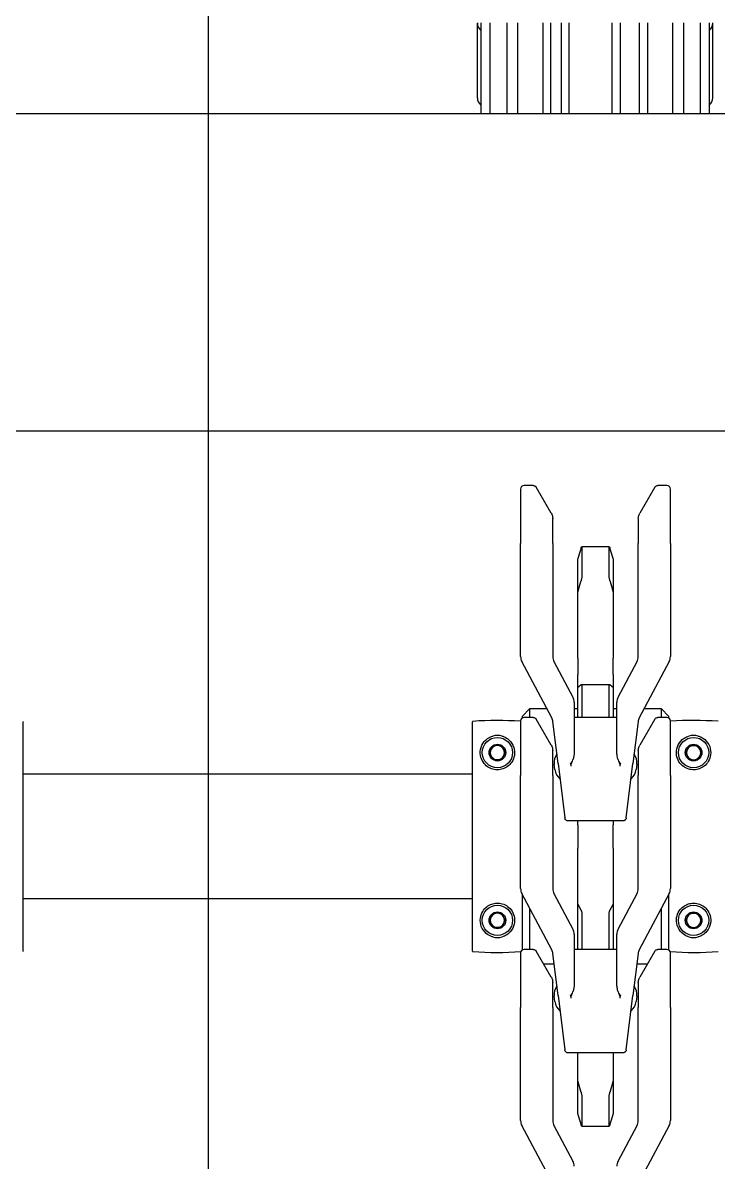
# Model space of a CAD drawing. Extents: x -3873 to 164127, y 7129 to 96529.
# Drawn here: x 42988.9 to 43183.9, y 40136.7 to 40456 of the extents above; entities that cross this region are included whole.
import ezdxf

# ---------------------------------------------------------------- set-up
doc = ezdxf.new("R2010")
doc.units = 0
for name, color, linetype in [('LAYOUT', 90, 'CONTINUOUS'), ('LAYOUT existing', 8, 'CONTINUOUS'), ('LAYOUT-KROMEKA', 1, 'CONTINUOUS')]:
    doc.layers.add(name, color=color, linetype=linetype)

# ---------------------------------------------------------------- blocks, each defined once
blk = doc.blocks.new('A$Ccf7c2aec')
at = {"layer": 'LAYOUT-KROMEKA'}
for p, q in [((2064.18, 331.1), (2064.18, 861.1)), ((2153.08, 331.1), (2153.08, 861.1)), ((1918.48, 756.6), (1982.79, 756.6)), ((1933.13, 630.6), (1933.13, 756.6)), ((1968.13, 630.6), (1968.13, 756.6)), ((1918.48, 630.6), (1982.79, 630.6)), ((2157.55, 629.22), (2178.5, 629.22)), ((2178.63, 629.22), (2178.5, 629.22)), ((2178.63, 628.22), (2153.08, 628.22)), ((2178.63, 625.72), (2153.08, 625.72)), ((2178.63, 620.97), (2153.08, 620.97)), ((1853.85, 608.36), (1869.62, 616.75)), ((1871.03, 617.1), (1902.73, 617.1)), ((1917.98, 617.1), (1902.73, 617.1)), ((1918.85, 608.36), (1934.62, 616.75)), ((1918.85, 616.6), (1934.34, 616.6)), ((1936.03, 617.1), (1967.73, 617.1)), ((1982.98, 617.1), (1967.73, 617.1)), ((1983.85, 608.36), (1999.62, 616.75)), ((1983.85, 616.6), (1984.38, 616.6)), ((1984.38, 616.6), (1986.38, 614.6)), ((2001.03, 617.1), (2032.73, 617.1)), ((2047.98, 617.1), (2032.73, 617.1)), ((2178.63, 617.97), (2153.08, 617.97)), ((1918.98, 613.59), (1918.98, 616.1)), ((1930.58, 614.6), (1918.98, 614.6)), ((1983.98, 613.59), (1983.98, 616.1)), ((1986.38, 614.6), (1983.98, 614.6)), ((1986.38, 609.71), (1986.38, 614.6)), ((2048.98, 613.59), (2048.98, 616.1)), ((1911.18, 608.5), (1918.48, 612.72)), ((1914.88, 607.67), (1914.88, 610.64)), ((1976.18, 608.5), (1983.48, 612.72)), ((2041.18, 608.5), (2048.48, 612.72)), ((2178.63, 610.84), (2153.08, 610.84)), ((1869.62, 607.75), (1859.66, 602.45)), ((1902.73, 608.1), (1871.03, 608.1)), ((1902.73, 608.1), (1909.68, 608.1)), ((1904.36, 607.49), (1905.84, 607.67)), ((1906.11, 606.6), (1917.81, 608.03)), ((1934.62, 607.75), (1924.66, 602.45)), ((1967.73, 608.1), (1936.03, 608.1)), ((1967.73, 608.1), (1974.68, 608.1)), ((1969.36, 607.49), (1970.84, 607.67)), ((1971.11, 606.6), (1982.81, 608.03)), ((1999.62, 607.75), (1989.66, 602.45)), ((2032.73, 608.1), (2001.03, 608.1)), ((2032.73, 608.1), (2039.68, 608.1)), ((2178.63, 608.72), (2153.08, 608.72)), ((1889.98, 588.47), (1889.98, 603.73)), ((1906.11, 606.6), (1890.86, 604.73)), ((1954.98, 588.47), (1954.98, 603.73)), ((1971.11, 606.6), (1955.86, 604.73)), ((2178.63, 605.72), (2153.08, 605.72)), ((2178.63, 603.59), (2153.08, 603.59)), ((1872.87, 601.1), (1882.36, 601.1)), ((1882.36, 601.1), (1886.1, 601.1)), ((1886.1, 601.1), (1889.98, 601.1)), ((1923.25, 602.1), (1909.13, 602.1)), ((1918.98, 590.1), (1918.98, 602.1)), ((1918.98, 601.1), (1931.85, 601.1)), ((1931.85, 601.1), (1933.87, 601.1)), ((1933.87, 601.1), (1947.35, 601.1)), ((1953.92, 601.1), (1947.35, 601.1)), ((1953.92, 601.1), (1954.98, 601.1)), ((1988.25, 602.1), (1974.13, 602.1)), ((1983.98, 590.1), (1983.98, 602.1)), ((1983.98, 601.1), (1992.33, 601.1)), ((1986.38, 601.1), (1986.38, 602.1)), ((1992.33, 601.1), (1995.98, 601.1)), ((2000.63, 601.1), (1995.98, 601.1)), ((2000.63, 601.1), (2015.17, 601.1)), ((2015.17, 601.1), (2018.9, 601.1)), ((2018.9, 601.1), (2028.4, 601.1)), ((1869.46, 599.96), (1869.46, 592.24)), ((1877.9, 599.95), (1869.49, 599.95)), ((1928.91, 599.95), (1918.98, 599.95)), ((1992.65, 599.95), (1983.98, 599.95)), ((1993.15, 592.1), (1993.15, 600.1)), ((2031.78, 599.95), (2023.37, 599.95)), ((2031.81, 592.24), (2031.81, 599.96)), ((1869.49, 592.25), (1877.9, 592.25)), ((1882.36, 591.1), (1872.87, 591.1)), ((1886.1, 591.1), (1882.36, 591.1)), ((1889.98, 591.1), (1886.1, 591.1)), ((1918.98, 592.25), (1928.91, 592.25)), ((1931.85, 591.1), (1918.98, 591.1)), ((1933.87, 591.1), (1931.85, 591.1)), ((1947.35, 591.1), (1933.87, 591.1)), ((1947.35, 591.1), (1953.92, 591.1)), ((1954.98, 591.1), (1953.92, 591.1)), ((1983.98, 592.25), (1992.65, 592.25)), ((1992.33, 591.1), (1983.98, 591.1)), ((1986.38, 590.1), (1986.38, 591.1)), ((1995.98, 591.1), (1992.33, 591.1)), ((1995.98, 591.1), (2000.63, 591.1)), ((2015.17, 591.1), (2000.63, 591.1)), ((2018.9, 591.1), (2015.17, 591.1)), ((2028.4, 591.1), (2018.9, 591.1)), ((2023.37, 592.25), (2031.78, 592.25)), ((2178.63, 591.52), (2153.08, 591.52)), ((1859.66, 589.75), (1869.62, 584.45)), ((1909.13, 590.1), (1923.25, 590.1)), ((1924.66, 589.75), (1934.62, 584.45)), ((1974.13, 590.1), (1988.25, 590.1)), ((1989.66, 589.75), (1999.62, 584.45)), ((2178.63, 589.17), (2153.08, 589.17)), ((1890.86, 587.47), (1906.11, 585.6)), ((1905.84, 584.53), (1904.36, 584.71)), ((1917.81, 584.17), (1906.11, 585.6)), ((1914.88, 581.56), (1914.88, 584.53)), ((1955.86, 587.47), (1971.11, 585.6)), ((1970.84, 584.53), (1969.36, 584.71)), ((1982.81, 584.17), (1971.11, 585.6)), ((1869.62, 575.45), (1853.85, 583.84)), ((1871.03, 584.1), (1902.73, 584.1)), ((1909.68, 584.1), (1902.73, 584.1)), ((1918.48, 579.48), (1911.18, 583.7)), ((1934.62, 575.45), (1918.85, 583.84)), ((1936.03, 584.1), (1967.73, 584.1)), ((1974.68, 584.1), (1967.73, 584.1)), ((1983.48, 579.48), (1976.18, 583.7)), ((1999.62, 575.45), (1983.85, 583.84)), ((1986.38, 577.6), (1986.38, 582.49)), ((2001.03, 584.1), (2032.73, 584.1)), ((2039.68, 584.1), (2032.73, 584.1)), ((2048.48, 579.48), (2041.18, 583.7)), ((2178.63, 583.87), (2153.08, 583.87)), ((2178.63, 581.52), (2153.08, 581.52)), ((1918.98, 576.1), (1918.98, 578.61)), ((1983.98, 576.1), (1983.98, 578.61)), ((2048.98, 576.1), (2048.98, 578.61)), ((1902.73, 575.1), (1871.03, 575.1)), ((1902.73, 575.1), (1917.98, 575.1)), ((1934.34, 575.6), (1918.85, 575.6)), ((1918.98, 577.6), (1930.58, 577.6)), ((1967.73, 575.1), (1936.03, 575.1)), ((1967.73, 575.1), (1982.98, 575.1)), ((1984.38, 575.6), (1983.85, 575.6)), ((1983.98, 577.6), (1986.38, 577.6)), ((1984.38, 575.6), (1986.38, 577.6)), ((2032.73, 575.1), (2001.03, 575.1)), ((2032.73, 575.1), (2047.98, 575.1)), ((2178.63, 574.47), (2153.08, 574.47)), ((2178.63, 571.47), (2153.08, 571.47)), ((2178.63, 566.72), (2153.08, 566.72)), ((2178.63, 564.22), (2153.08, 564.22)), ((2157.55, 563.22), (2178.5, 563.22)), ((2178.5, 563.22), (2178.63, 563.22))]:
    blk.add_line(p, q, dxfattribs=at)
for centre, radius in [((1927.13, 623.6), 4.25), ((1927.13, 623.6), 2.34), ((1974.13, 623.6), 4.25), ((1974.13, 623.6), 2.34), ((1927.13, 568.6), 4.25), ((1974.13, 568.6), 4.25), ((1927.13, 568.6), 2.34), ((1974.13, 568.6), 2.34)]:
    blk.add_circle(centre, radius, dxfattribs=at)
for centre, radius, start, end in [((1918.48, 756.7), 0.1, 184.0364, 270), ((1918.48, 756.7), 0.1, 184.0364, 270), ((1982.79, 756.7), 0.1, 270, 355.9636), ((1982.79, 756.7), 0.1, 270, 355.9636), ((2016.26, 623.6), 98.12, 175.9636, 183.8398), ((2016.26, 623.6), 98.12, 175.9636, 183.8398), ((1918.48, 630.5), 0.1, 90, 175.9636), ((1918.48, 630.5), 0.1, 90, 175.9636), ((1982.79, 630.5), 0.1, 4.0364, 90), ((1982.79, 630.5), 0.1, 4.0364, 90), ((1885.01, 623.6), 98.12, 356.2018, 4.0364), ((1885.01, 623.6), 98.12, 356.2018, 4.0364), ((1927.13, 623.6), 4.82, 164.1476, 195.8524), ((1927.13, 623.6), 2, 120, 180), ((1927.13, 623.6), 2, 180, 240), ((1927.13, 623.6), 2, 60, 120), ((1927.13, 623.6), 2, 0, 60), ((1927.13, 623.6), 2, 300, 0), ((1974.13, 623.6), 2, 120, 180), ((1974.13, 623.6), 2, 180, 240), ((1974.13, 623.6), 2, 60, 120), ((1974.13, 623.6), 2, 0, 60), ((1974.13, 623.6), 2, 300, 0), ((1974.13, 623.6), 4.82, 344.1476, 15.8524), ((1927.13, 623.6), 2, 240, 300), ((1974.13, 623.6), 2, 240, 300), ((1871.03, 614.1), 3, 90, 118), ((1917.98, 616.1), 1, 0, 90), ((1936.03, 614.1), 3, 90, 118), ((1982.98, 616.1), 1, 0, 90), ((2001.03, 614.1), 3, 90, 118), ((2047.98, 616.1), 1, 0, 90), ((1871.03, 605.1), 3, 90, 118), ((1904.85, 603.52), 4, 96.9958, 140.527), ((1906.33, 603.7), 4, 53.4646, 96.9958), ((1917.44, 611.01), 3, 276.9958, 298), ((1936.03, 605.1), 3, 90, 118), ((1969.85, 603.52), 4, 96.9958, 140.527), ((1971.33, 603.7), 4, 53.4646, 96.9958), ((1982.44, 611.01), 3, 276.9958, 298), ((2001.03, 605.1), 3, 90, 118), ((1858.25, 605.1), 3, 270, 298), ((1923.25, 605.1), 3, 270, 298), ((1988.25, 605.1), 3, 270, 298), ((1858.25, 587.1), 3, 62, 90), ((1923.25, 587.1), 3, 62, 90), ((1988.25, 587.1), 3, 62, 90), ((1871.03, 587.1), 3, 242, 270), ((1904.85, 588.68), 4, 219.473, 263.0042), ((1906.33, 588.5), 4, 263.0042, 306.5354), ((1936.03, 587.1), 3, 242, 270), ((1969.85, 588.68), 4, 219.473, 263.0042), ((1971.33, 588.5), 4, 263.0042, 306.5354), ((2001.03, 587.1), 3, 242, 270), ((1917.44, 581.19), 3, 62, 83.0042), ((1982.44, 581.19), 3, 62, 83.0042), ((1871.03, 578.1), 3, 242, 270), ((1917.98, 576.1), 1, 270, 0), ((2016.26, 568.6), 98.12, 176.1602, 184.0364), ((2016.26, 568.6), 98.12, 176.1602, 184.0364), ((1936.03, 578.1), 3, 242, 270), ((1885.01, 568.6), 98.13, 355.9636, 3.7982), ((1885.01, 568.6), 98.13, 355.9636, 3.7982), ((1982.98, 576.1), 1, 270, 0), ((2001.03, 578.1), 3, 242, 270), ((2047.98, 576.1), 1, 270, 0), ((1927.13, 568.6), 4.82, 164.1476, 195.8524), ((1927.13, 568.6), 2, 120, 180), ((1927.13, 568.6), 2, 180, 240), ((1927.13, 568.6), 2, 60, 120), ((1927.13, 568.6), 2, 0, 60), ((1927.13, 568.6), 2, 300, 0), ((1974.13, 568.6), 2, 120, 180), ((1974.13, 568.6), 2, 180, 240), ((1974.13, 568.6), 2, 60, 120), ((1974.13, 568.6), 2, 0, 60), ((1974.13, 568.6), 2, 300, 0), ((1974.13, 568.6), 4.82, 344.1476, 15.8524), ((1927.13, 568.6), 2, 240, 300), ((1974.13, 568.6), 2, 240, 300)]:
    blk.add_arc(centre, radius, start, end, dxfattribs=at)
for centre, major_axis, start_param, end_param in [((2157.55, 625.22), (0, 4), 0, 0.722734), ((2178.5, 625.22), (0, 4), 0, 0.722734), ((2157.55, 567.22), (0, -4), 5.560451, 6.283185), ((2178.5, 567.22), (0, -4), 5.560451, 6.283185)]:
    blk.add_ellipse(centre, major_axis=major_axis, ratio=0.755806, start_param=start_param, end_param=end_param, dxfattribs=at)
for points, knots in [([(1922.5, 624.92), (1922.53, 625.02), (1922.56, 625.12), (1922.8, 625.78), (1923.1, 626.29), (1923.98, 627.33), (1924.66, 627.82), (1926.16, 628.38), (1926.96, 628.48), (1928.39, 628.3), (1929.03, 628.08), (1930.11, 627.43), (1930.55, 627.05), (1931.24, 626.18), (1931.49, 625.72), (1931.84, 624.74), (1931.93, 624.25), (1931.97, 623.23), (1931.9, 622.71), (1931.59, 621.68), (1931.34, 621.19), (1930.66, 620.26), (1930.2, 619.83), (1929.07, 619.13), (1928.43, 618.92), (1927.01, 618.71), (1926.22, 618.81), (1924.7, 619.35), (1924.02, 619.84), (1923.21, 620.76), (1922.94, 621.17), (1922.64, 621.84), (1922.56, 622.06), (1922.5, 622.28)], [-3.051014, -3.051014, -3.051014, -3.051014, -3.014723, -3.014723, -2.80739, -2.80739, -2.52083, -2.52083, -2.259007, -2.259007, -2.051649, -2.051649, -1.888736, -1.888736, -1.752775, -1.752775, -1.627213, -1.627213, -1.49698, -1.49698, -1.347366, -1.347366, -1.169927, -1.169927, -0.964952, -0.964952, -0.696837, -0.696837, -0.389905, -0.389905, -0.212859, -0.212859, -0.13699, -0.13699, -0.13699, -0.13699]), ([(1978.77, 622.28), (1978.73, 622.14), (1978.68, 622), (1978.41, 621.29), (1978.07, 620.76), (1977.11, 619.73), (1976.41, 619.27), (1974.88, 618.78), (1974.1, 618.72), (1972.69, 618.96), (1972.06, 619.19), (1971.03, 619.88), (1970.6, 620.27), (1969.95, 621.16), (1969.71, 621.62), (1969.39, 622.6), (1969.31, 623.1), (1969.31, 623.6), (1969.31, 623.89), (1969.34, 624.19), (1969.49, 625.02), (1969.68, 625.52), (1970.23, 626.5), (1970.63, 626.96), (1971.63, 627.78), (1972.22, 628.06), (1973.54, 628.44), (1974.28, 628.47), (1975.83, 628.2), (1976.59, 627.82), (1977.65, 626.94), (1978.02, 626.5), (1978.49, 625.7), (1978.65, 625.33), (1978.77, 624.93), (1978.77, 624.92), (1978.77, 624.92)], [-1.779668, -1.779668, -1.779668, -1.779668, -1.716714, -1.716714, -1.440372, -1.440372, -1.077599, -1.077599, -0.759161, -0.759161, -0.509116, -0.509116, -0.31411, -0.31411, -0.151149, -0.151149, 0, 0, 0, 0.088386, 0.088386, 0.25546, 0.25546, 0.452402, 0.452402, 0.675893, 0.675893, 0.961048, 0.961048, 1.319612, 1.319612, 1.580903, 1.580903, 1.751112, 1.751112, 1.753601, 1.753601, 1.753601, 1.753601]), ([(1918.98, 613.59), (1918.98, 613.48), (1918.96, 613.36), (1918.89, 613.16), (1918.84, 613.06), (1918.71, 612.89), (1918.63, 612.81), (1918.52, 612.74), (1918.5, 612.73), (1918.48, 612.72)], [0.0000243, 0.0000243, 0.0000243, 0.0000243, 0.0328926, 0.0328926, 0.0653838, 0.0653838, 0.0978897, 0.0978897, 0.1042618, 0.1042618, 0.1042618, 0.1042618]), ([(1983.98, 613.59), (1983.98, 613.48), (1983.96, 613.36), (1983.89, 613.16), (1983.84, 613.06), (1983.71, 612.89), (1983.63, 612.81), (1983.52, 612.74), (1983.5, 612.73), (1983.48, 612.72)], [0.0000243, 0.0000243, 0.0000243, 0.0000243, 0.0328926, 0.0328926, 0.0653838, 0.0653838, 0.0978897, 0.0978897, 0.1042618, 0.1042618, 0.1042618, 0.1042618]), ([(2048.98, 613.59), (2048.98, 613.48), (2048.96, 613.36), (2048.89, 613.16), (2048.84, 613.06), (2048.71, 612.89), (2048.63, 612.81), (2048.52, 612.74), (2048.5, 612.73), (2048.48, 612.72)], [0.0000243, 0.0000243, 0.0000243, 0.0000243, 0.0328926, 0.0328926, 0.0653838, 0.0653838, 0.0978897, 0.0978897, 0.1042618, 0.1042618, 0.1042618, 0.1042618]), ([(1911.18, 608.5), (1910.87, 608.32), (1910.53, 608.2), (1910.17, 608.14), (1910.08, 608.13), (1909.99, 608.11), (1909.89, 608.11), (1909.82, 608.1), (1909.75, 608.1), (1909.68, 608.1)], [0, 0, 0, 0, 0.684637, 0.684637, 0.684637, 0.86523, 0.86523, 0.86523, 1, 1, 1, 1]), ([(1976.18, 608.5), (1975.87, 608.32), (1975.53, 608.2), (1975.17, 608.14), (1975.08, 608.13), (1974.99, 608.11), (1974.89, 608.11), (1974.82, 608.1), (1974.75, 608.1), (1974.68, 608.1)], [0, 0, 0, 0, 0.684637, 0.684637, 0.684637, 0.86523, 0.86523, 0.86523, 1, 1, 1, 1]), ([(2041.18, 608.5), (2040.87, 608.32), (2040.53, 608.2), (2040.17, 608.14), (2040.08, 608.13), (2039.99, 608.11), (2039.89, 608.11), (2039.82, 608.1), (2039.75, 608.1), (2039.68, 608.1)], [0, 0, 0, 0, 0.684637, 0.684637, 0.684637, 0.86523, 0.86523, 0.86523, 1, 1, 1, 1]), ([(1889.98, 603.73), (1889.98, 603.84), (1890, 603.95), (1890.07, 604.16), (1890.12, 604.25), (1890.25, 604.43), (1890.34, 604.5), (1890.52, 604.62), (1890.62, 604.67), (1890.74, 604.7), (1890.77, 604.71), (1890.8, 604.72), (1890.81, 604.72), (1890.83, 604.72), (1890.84, 604.72), (1890.85, 604.72), (1890.85, 604.72), (1890.85, 604.73), (1890.86, 604.73), (1890.86, 604.73), (1890.86, 604.73), (1890.86, 604.73), (1890.86, 604.73), (1890.86, 604.73), (1890.86, 604.73), (1890.86, 604.73), (1890.86, 604.73), (1890.86, 604.73), (1890.86, 604.73), (1890.86, 604.73), (1890.86, 604.73), (1890.86, 604.73)], [0.0000031, 0.0000031, 0.0000031, 0.0000031, 0.0324341, 0.0324341, 0.064942, 0.064942, 0.0974473, 0.0974473, 0.1299526, 0.1299526, 0.137103, 0.137103, 0.1406951, 0.1406951, 0.1424933, 0.1424933, 0.1433926, 0.1433926, 0.1438423, 0.1438423, 0.1440672, 0.1440672, 0.1441796, 0.1441796, 0.1442358, 0.1442358, 0.1442639, 0.1442639, 0.144278, 0.144278, 0.1443182, 0.1443182, 0.1443182, 0.1443182]), ([(1954.98, 603.73), (1954.98, 603.84), (1955, 603.95), (1955.07, 604.16), (1955.12, 604.25), (1955.25, 604.43), (1955.34, 604.5), (1955.52, 604.62), (1955.62, 604.67), (1955.74, 604.7), (1955.77, 604.71), (1955.8, 604.72), (1955.81, 604.72), (1955.83, 604.72), (1955.84, 604.72), (1955.85, 604.72), (1955.85, 604.72), (1955.85, 604.73), (1955.86, 604.73), (1955.86, 604.73), (1955.86, 604.73), (1955.86, 604.73), (1955.86, 604.73), (1955.86, 604.73), (1955.86, 604.73), (1955.86, 604.73), (1955.86, 604.73), (1955.86, 604.73), (1955.86, 604.73), (1955.86, 604.73), (1955.86, 604.73), (1955.86, 604.73)], [0.0000031, 0.0000031, 0.0000031, 0.0000031, 0.0324341, 0.0324341, 0.064942, 0.064942, 0.0974473, 0.0974473, 0.1299526, 0.1299526, 0.137103, 0.137103, 0.1406951, 0.1406951, 0.1424933, 0.1424933, 0.1433926, 0.1433926, 0.1438423, 0.1438423, 0.1440672, 0.1440672, 0.1441796, 0.1441796, 0.1442358, 0.1442358, 0.1442639, 0.1442639, 0.144278, 0.144278, 0.1443197, 0.1443197, 0.1443197, 0.1443197]), ([(1905.36, 602.88), (1905.64, 602.95), (1905.93, 603.02), (1906.21, 603.09), (1906.22, 603.1), (1906.22, 603.1), (1906.23, 603.1)], [0, 0, 0, 0, 0.971612, 0.971612, 0.971612, 1, 1, 1, 1]), ([(1905.36, 602.88), (1905.45, 602.91), (1905.54, 602.92), (1905.78, 602.92), (1905.91, 602.89), (1906.18, 602.8), (1906.31, 602.75), (1906.65, 602.62), (1906.86, 602.54), (1907.07, 602.46)], [-1.068908, -1.068908, -1.068908, -1.068908, -1.0410443, -1.0410443, -0.9974409, -0.9974409, -0.9538374, -0.9538374, -0.8852676, -0.8852676, -0.8852676, -0.8852676]), ([(1909.13, 602.1), (1908.56, 602.1), (1907.86, 602.21), (1907.21, 602.41), (1907.14, 602.44), (1907.07, 602.46)], [-0.3189368, -0.3189368, -0.3189368, -0.3189368, -0.1295167, -0.1295167, -0.1071311, -0.1071311, -0.1071311, -0.1071311]), ([(1970.36, 602.88), (1970.64, 602.95), (1970.93, 603.02), (1971.21, 603.09), (1971.22, 603.1), (1971.22, 603.1), (1971.23, 603.1)], [0, 0, 0, 0, 0.971612, 0.971612, 0.971612, 1, 1, 1, 1]), ([(1970.36, 602.88), (1970.45, 602.91), (1970.54, 602.92), (1970.78, 602.92), (1970.91, 602.89), (1971.18, 602.8), (1971.31, 602.75), (1971.65, 602.62), (1971.86, 602.54), (1972.07, 602.46)], [-1.068908, -1.068908, -1.068908, -1.068908, -1.0410443, -1.0410443, -0.9974409, -0.9974409, -0.9538374, -0.9538374, -0.8852676, -0.8852676, -0.8852676, -0.8852676]), ([(1974.13, 602.1), (1973.56, 602.1), (1972.86, 602.21), (1972.21, 602.41), (1972.14, 602.44), (1972.07, 602.46)], [-0.3189368, -0.3189368, -0.3189368, -0.3189368, -0.1295167, -0.1295167, -0.1071311, -0.1071311, -0.1071311, -0.1071311]), ([(1869.49, 599.95), (1869.46, 599.95), (1869.45, 599.96), (1869.48, 599.99), (1869.53, 600.01), (1869.66, 600.06), (1869.75, 600.1), (1869.88, 600.14), (1869.9, 600.15), (1869.93, 600.16)], [0.1549528, 0.1549528, 0.1549528, 0.1549528, 0.1932464, 0.1932464, 0.23154, 0.23154, 0.2707227, 0.2707227, 0.2793508, 0.2793508, 0.2793508, 0.2793508]), ([(1878.99, 600.16), (1878.96, 600.15), (1878.93, 600.14), (1878.77, 600.1), (1878.64, 600.06), (1878.39, 600.01), (1878.27, 599.99), (1878.05, 599.96), (1877.96, 599.95), (1877.9, 599.95)], [0.3355607, 0.3355607, 0.3355607, 0.3355607, 0.3441888, 0.3441888, 0.3833716, 0.3833716, 0.4216652, 0.4216652, 0.4599587, 0.4599587, 0.4599587, 0.4599587]), ([(1930.02, 600.16), (1930.01, 600.15), (1929.99, 600.14), (1929.89, 600.1), (1929.79, 600.06), (1929.57, 600.01), (1929.44, 599.99), (1929.17, 599.96), (1929.04, 599.95), (1928.91, 599.95)], [0.3355607, 0.3355607, 0.3355607, 0.3355607, 0.3441888, 0.3441888, 0.3833716, 0.3833716, 0.4216652, 0.4216652, 0.4599587, 0.4599587, 0.4599587, 0.4599587]), ([(1993.13, 600.16), (1993.13, 600.15), (1993.14, 600.14), (1993.16, 600.1), (1993.15, 600.06), (1993.09, 600.01), (1993.03, 599.99), (1992.87, 599.96), (1992.76, 599.95), (1992.65, 599.95)], [0.3355607, 0.3355607, 0.3355607, 0.3355607, 0.3441888, 0.3441888, 0.3833716, 0.3833716, 0.4216652, 0.4216652, 0.4599587, 0.4599587, 0.4599587, 0.4599587]), ([(2023.37, 599.95), (2023.3, 599.95), (2023.21, 599.96), (2023, 599.99), (2022.88, 600.01), (2022.63, 600.06), (2022.49, 600.1), (2022.33, 600.14), (2022.3, 600.15), (2022.27, 600.16)], [0.1549528, 0.1549528, 0.1549528, 0.1549528, 0.1932464, 0.1932464, 0.23154, 0.23154, 0.2707227, 0.2707227, 0.2793508, 0.2793508, 0.2793508, 0.2793508]), ([(2031.34, 600.16), (2031.36, 600.15), (2031.39, 600.14), (2031.52, 600.1), (2031.61, 600.06), (2031.74, 600.01), (2031.78, 599.99), (2031.82, 599.96), (2031.81, 599.95), (2031.78, 599.95)], [0.3355607, 0.3355607, 0.3355607, 0.3355607, 0.3441888, 0.3441888, 0.3833716, 0.3833716, 0.4216652, 0.4216652, 0.4599587, 0.4599587, 0.4599587, 0.4599587]), ([(1869.93, 592.04), (1869.9, 592.05), (1869.88, 592.06), (1869.75, 592.1), (1869.66, 592.14), (1869.53, 592.19), (1869.48, 592.21), (1869.45, 592.24), (1869.46, 592.25), (1869.49, 592.25)], [0.3355607, 0.3355607, 0.3355607, 0.3355607, 0.3441888, 0.3441888, 0.3833716, 0.3833716, 0.4216652, 0.4216652, 0.4599587, 0.4599587, 0.4599587, 0.4599587]), ([(1877.9, 592.25), (1877.96, 592.25), (1878.05, 592.24), (1878.27, 592.21), (1878.39, 592.19), (1878.64, 592.14), (1878.77, 592.1), (1878.93, 592.06), (1878.96, 592.05), (1878.99, 592.04)], [0.1549528, 0.1549528, 0.1549528, 0.1549528, 0.1932464, 0.1932464, 0.23154, 0.23154, 0.2707227, 0.2707227, 0.2793508, 0.2793508, 0.2793508, 0.2793508]), ([(1928.91, 592.25), (1929.04, 592.25), (1929.17, 592.24), (1929.44, 592.21), (1929.57, 592.19), (1929.79, 592.14), (1929.89, 592.1), (1929.99, 592.06), (1930.01, 592.05), (1930.02, 592.04)], [0.1549528, 0.1549528, 0.1549528, 0.1549528, 0.1932464, 0.1932464, 0.23154, 0.23154, 0.2707227, 0.2707227, 0.2793508, 0.2793508, 0.2793508, 0.2793508]), ([(1992.65, 592.25), (1992.76, 592.25), (1992.87, 592.24), (1993.03, 592.21), (1993.09, 592.19), (1993.15, 592.14), (1993.16, 592.1), (1993.14, 592.06), (1993.13, 592.05), (1993.13, 592.04)], [0.1549528, 0.1549528, 0.1549528, 0.1549528, 0.1932464, 0.1932464, 0.23154, 0.23154, 0.2707227, 0.2707227, 0.2793508, 0.2793508, 0.2793508, 0.2793508]), ([(2022.27, 592.04), (2022.3, 592.05), (2022.33, 592.06), (2022.49, 592.1), (2022.63, 592.14), (2022.88, 592.19), (2023, 592.21), (2023.21, 592.24), (2023.3, 592.25), (2023.37, 592.25)], [0.3355607, 0.3355607, 0.3355607, 0.3355607, 0.3441888, 0.3441888, 0.3833716, 0.3833716, 0.4216652, 0.4216652, 0.4599587, 0.4599587, 0.4599587, 0.4599587]), ([(2031.78, 592.25), (2031.81, 592.25), (2031.82, 592.24), (2031.78, 592.21), (2031.74, 592.19), (2031.61, 592.14), (2031.52, 592.1), (2031.39, 592.06), (2031.36, 592.05), (2031.34, 592.04)], [0.1549528, 0.1549528, 0.1549528, 0.1549528, 0.1932464, 0.1932464, 0.23154, 0.23154, 0.2707227, 0.2707227, 0.2793508, 0.2793508, 0.2793508, 0.2793508]), ([(1890.86, 587.47), (1890.86, 587.47), (1890.86, 587.47), (1890.86, 587.47), (1890.86, 587.47), (1890.86, 587.47), (1890.86, 587.47), (1890.86, 587.47), (1890.86, 587.47), (1890.86, 587.47), (1890.86, 587.47), (1890.85, 587.47), (1890.85, 587.47), (1890.85, 587.48), (1890.84, 587.48), (1890.83, 587.48), (1890.82, 587.48), (1890.8, 587.48), (1890.78, 587.49), (1890.74, 587.5), (1890.71, 587.5), (1890.62, 587.53), (1890.56, 587.56), (1890.43, 587.63), (1890.36, 587.68), (1890.24, 587.79), (1890.19, 587.86), (1890.1, 588), (1890.06, 588.07), (1890, 588.25), (1889.98, 588.36), (1889.98, 588.47)], [0, 0, 0, 0, 0.0000293, 0.0000293, 0.0000666, 0.0000666, 0.0001413, 0.0001413, 0.0002906, 0.0002906, 0.0005892, 0.0005892, 0.0011863, 0.0011863, 0.0023805, 0.0023805, 0.0047676, 0.0047676, 0.0095318, 0.0095318, 0.018982, 0.018982, 0.0372887, 0.0372887, 0.0624815, 0.0624815, 0.0876743, 0.0876743, 0.1128671, 0.1128671, 0.1444966, 0.1444966, 0.1444966, 0.1444966]), ([(1907.07, 589.74), (1906.86, 589.66), (1906.65, 589.58), (1906.31, 589.45), (1906.18, 589.4), (1905.91, 589.31), (1905.78, 589.28), (1905.54, 589.28), (1905.45, 589.29), (1905.36, 589.32)], [0.8852676, 0.8852676, 0.8852676, 0.8852676, 0.9538374, 0.9538374, 0.9974409, 0.9974409, 1.0410443, 1.0410443, 1.068908, 1.068908, 1.068908, 1.068908]), ([(1906.23, 589.1), (1906.22, 589.1), (1906.22, 589.1), (1906.21, 589.11), (1905.93, 589.18), (1905.64, 589.25), (1905.36, 589.32)], [0, 0, 0, 0, 0.028388, 0.028388, 0.028388, 1, 1, 1, 1]), ([(1907.07, 589.74), (1907.11, 589.75), (1907.15, 589.76), (1907.43, 589.86), (1907.67, 589.92), (1908.28, 590.05), (1908.71, 590.1), (1909.13, 590.1)], [-0.4553156, -0.4553156, -0.4553156, -0.4553156, -0.4433521, -0.4433521, -0.371047, -0.371047, -0.2439974, -0.2439974, -0.2439974, -0.2439974]), ([(1955.86, 587.47), (1955.86, 587.47), (1955.86, 587.47), (1955.86, 587.47), (1955.86, 587.47), (1955.86, 587.47), (1955.86, 587.47), (1955.86, 587.47), (1955.86, 587.47), (1955.86, 587.47), (1955.86, 587.47), (1955.85, 587.47), (1955.85, 587.47), (1955.85, 587.48), (1955.84, 587.48), (1955.83, 587.48), (1955.82, 587.48), (1955.8, 587.48), (1955.78, 587.49), (1955.74, 587.5), (1955.71, 587.5), (1955.62, 587.53), (1955.56, 587.56), (1955.43, 587.63), (1955.36, 587.68), (1955.24, 587.79), (1955.19, 587.86), (1955.1, 588), (1955.06, 588.07), (1955, 588.25), (1954.98, 588.36), (1954.98, 588.47)], [0, 0, 0, 0, 0.0000293, 0.0000293, 0.0000666, 0.0000666, 0.0001413, 0.0001413, 0.0002906, 0.0002906, 0.0005892, 0.0005892, 0.0011863, 0.0011863, 0.0023805, 0.0023805, 0.0047676, 0.0047676, 0.0095318, 0.0095318, 0.018982, 0.018982, 0.0372887, 0.0372887, 0.0624815, 0.0624815, 0.0876743, 0.0876743, 0.1128671, 0.1128671, 0.1444966, 0.1444966, 0.1444966, 0.1444966]), ([(1972.07, 589.74), (1971.86, 589.66), (1971.65, 589.58), (1971.31, 589.45), (1971.18, 589.4), (1970.91, 589.31), (1970.78, 589.28), (1970.54, 589.28), (1970.45, 589.29), (1970.36, 589.32)], [0.8852676, 0.8852676, 0.8852676, 0.8852676, 0.9538374, 0.9538374, 0.9974409, 0.9974409, 1.0410443, 1.0410443, 1.068908, 1.068908, 1.068908, 1.068908]), ([(1971.23, 589.1), (1971.22, 589.1), (1971.22, 589.1), (1971.21, 589.11), (1970.93, 589.18), (1970.64, 589.25), (1970.36, 589.32)], [0, 0, 0, 0, 0.028388, 0.028388, 0.028388, 1, 1, 1, 1]), ([(1972.07, 589.74), (1972.11, 589.75), (1972.15, 589.76), (1972.43, 589.86), (1972.67, 589.92), (1973.28, 590.05), (1973.71, 590.1), (1974.13, 590.1)], [-0.4553156, -0.4553156, -0.4553156, -0.4553156, -0.4433521, -0.4433521, -0.371047, -0.371047, -0.2439974, -0.2439974, -0.2439974, -0.2439974]), ([(1909.68, 584.1), (1910.06, 584.1), (1910.44, 584.03), (1910.8, 583.88), (1910.93, 583.83), (1911.06, 583.77), (1911.18, 583.7)], [0, 0, 0, 0, 0.729999, 0.729999, 0.729999, 1, 1, 1, 1]), ([(1974.68, 584.1), (1975.06, 584.1), (1975.44, 584.03), (1975.8, 583.88), (1975.93, 583.83), (1976.06, 583.77), (1976.18, 583.7)], [0, 0, 0, 0, 0.729999, 0.729999, 0.729999, 1, 1, 1, 1]), ([(2039.68, 584.1), (2040.06, 584.1), (2040.44, 584.03), (2040.8, 583.88), (2040.93, 583.83), (2041.06, 583.77), (2041.18, 583.7)], [0, 0, 0, 0, 0.729999, 0.729999, 0.729999, 1, 1, 1, 1]), ([(1918.48, 579.48), (1918.58, 579.43), (1918.66, 579.36), (1918.81, 579.19), (1918.86, 579.1), (1918.95, 578.9), (1918.97, 578.79), (1918.98, 578.66), (1918.98, 578.64), (1918.98, 578.61)], [0, 0, 0, 0, 0.032368, 0.032368, 0.0648783, 0.0648783, 0.0973835, 0.0973835, 0.104244, 0.104244, 0.104244, 0.104244]), ([(1983.48, 579.48), (1983.58, 579.43), (1983.66, 579.36), (1983.81, 579.19), (1983.86, 579.1), (1983.95, 578.9), (1983.97, 578.79), (1983.98, 578.66), (1983.98, 578.64), (1983.98, 578.61)], [0, 0, 0, 0, 0.0323681, 0.0323681, 0.0648784, 0.0648784, 0.0973836, 0.0973836, 0.104244, 0.104244, 0.104244, 0.104244]), ([(2048.48, 579.48), (2048.58, 579.43), (2048.66, 579.36), (2048.81, 579.19), (2048.86, 579.1), (2048.95, 578.9), (2048.97, 578.79), (2048.98, 578.66), (2048.98, 578.64), (2048.98, 578.61)], [0, 0, 0, 0, 0.0323681, 0.0323681, 0.0648784, 0.0648784, 0.0973836, 0.0973836, 0.104244, 0.104244, 0.104244, 0.104244]), ([(1922.5, 569.92), (1922.54, 570.06), (1922.59, 570.2), (1922.86, 570.91), (1923.19, 571.44), (1924.15, 572.47), (1924.86, 572.93), (1926.39, 573.42), (1927.17, 573.48), (1928.57, 573.24), (1929.2, 573.01), (1930.24, 572.32), (1930.66, 571.93), (1931.32, 571.04), (1931.56, 570.58), (1931.87, 569.6), (1931.95, 569.1), (1931.95, 568.6), (1931.95, 568.31), (1931.92, 568.01), (1931.77, 567.18), (1931.58, 566.68), (1931.03, 565.7), (1930.64, 565.24), (1929.63, 564.42), (1929.05, 564.14), (1927.73, 563.76), (1926.99, 563.73), (1925.44, 564), (1924.67, 564.38), (1923.61, 565.26), (1923.24, 565.7), (1922.78, 566.5), (1922.62, 566.87), (1922.5, 567.27), (1922.5, 567.28), (1922.5, 567.28)], [-1.779668, -1.779668, -1.779668, -1.779668, -1.716714, -1.716714, -1.440372, -1.440372, -1.077599, -1.077599, -0.759161, -0.759161, -0.509116, -0.509116, -0.31411, -0.31411, -0.151149, -0.151149, 0, 0, 0, 0.088386, 0.088386, 0.25546, 0.25546, 0.452402, 0.452402, 0.675893, 0.675893, 0.961048, 0.961048, 1.319612, 1.319612, 1.580903, 1.580903, 1.751112, 1.751112, 1.753601, 1.753601, 1.753601, 1.753601]), ([(1978.77, 567.28), (1978.74, 567.18), (1978.71, 567.08), (1978.47, 566.42), (1978.17, 565.91), (1977.28, 564.87), (1976.61, 564.38), (1975.1, 563.82), (1974.31, 563.72), (1972.88, 563.9), (1972.24, 564.12), (1971.16, 564.77), (1970.72, 565.15), (1970.03, 566.02), (1969.77, 566.48), (1969.43, 567.46), (1969.33, 567.95), (1969.3, 568.97), (1969.37, 569.49), (1969.68, 570.52), (1969.93, 571.01), (1970.61, 571.94), (1971.06, 572.37), (1972.19, 573.07), (1972.83, 573.28), (1974.26, 573.49), (1975.05, 573.39), (1976.56, 572.85), (1977.24, 572.36), (1978.06, 571.44), (1978.33, 571.03), (1978.63, 570.36), (1978.7, 570.14), (1978.77, 569.92)], [-3.051014, -3.051014, -3.051014, -3.051014, -3.014723, -3.014723, -2.80739, -2.80739, -2.52083, -2.52083, -2.259007, -2.259007, -2.051649, -2.051649, -1.888736, -1.888736, -1.752775, -1.752775, -1.627213, -1.627213, -1.49698, -1.49698, -1.347366, -1.347366, -1.169927, -1.169927, -0.964952, -0.964952, -0.696837, -0.696837, -0.389905, -0.389905, -0.212859, -0.212859, -0.13699, -0.13699, -0.13699, -0.13699])]:
    blk.add_open_spline(points, degree=3, knots=knots, dxfattribs=at)
for points, weights in [([(1927.13, 625.91), (1926.13, 625.33), (1925.13, 624.75)], [1.40804968011, 1.62587572369, 1.40804968011]), ([(1929.13, 624.75), (1928.13, 625.33), (1927.13, 625.91)], [1.40804968011, 1.62587572369, 1.40804968011]), ([(1974.13, 625.91), (1973.13, 625.33), (1972.13, 624.75)], [1.40804968011, 1.62587572369, 1.40804968011]), ([(1976.13, 624.75), (1975.13, 625.33), (1974.13, 625.91)], [1.40804968011, 1.62587572369, 1.40804968011]), ([(1925.13, 622.45), (1925.13, 623.6), (1925.13, 624.75)], [1.40804968011, 1.62587572369, 1.40804968011]), ([(1929.13, 622.45), (1929.13, 623.6), (1929.13, 624.75)], [1.40804968011, 1.62587572369, 1.40804968011]), ([(1972.13, 622.45), (1972.13, 623.6), (1972.13, 624.75)], [1.40804968011, 1.62587572369, 1.40804968011]), ([(1976.13, 622.45), (1976.13, 623.6), (1976.13, 624.75)], [1.40804968011, 1.62587572369, 1.40804968011]), ([(1925.13, 622.45), (1926.13, 621.87), (1927.13, 621.29)], [1.40804968011, 1.62587572369, 1.40804968011]), ([(1927.13, 621.29), (1928.13, 621.87), (1929.13, 622.45)], [1.40804968011, 1.62587572369, 1.40804968011]), ([(1972.13, 622.45), (1973.13, 621.87), (1974.13, 621.29)], [1.40804968011, 1.62587572369, 1.40804968011]), ([(1974.13, 621.29), (1975.13, 621.87), (1976.13, 622.45)], [1.40804968011, 1.62587572369, 1.40804968011]), ([(1872.87, 601.1), (1871.43, 600.64), (1869.93, 600.16)], [1, 1.00027150866, 1.00009365722]), ([(1878.99, 600.16), (1880.71, 600.64), (1882.36, 601.1)], [1.00009365722, 1.00027150864, 1]), ([(1930.02, 600.16), (1930.95, 600.64), (1931.85, 601.1)], [1.00009365722, 1.00027150864, 1]), ([(1993.13, 600.16), (1992.72, 600.64), (1992.33, 601.1)], [1.00009365722, 1.00027150864, 1]), ([(2018.9, 601.1), (2020.56, 600.64), (2022.27, 600.16)], [1, 1.00027150866, 1.00009365722]), ([(2031.34, 600.16), (2029.84, 600.64), (2028.4, 601.1)], [1.00009365722, 1.00027150864, 1]), ([(1869.93, 592.04), (1871.43, 591.56), (1872.87, 591.1)], [1.00009365722, 1.00027150866, 1]), ([(1882.36, 591.1), (1880.71, 591.56), (1878.99, 592.04)], [1, 1.00027150864, 1.00009365722]), ([(1931.85, 591.1), (1930.95, 591.56), (1930.02, 592.04)], [1, 1.00027150864, 1.00009365722]), ([(1992.33, 591.1), (1992.72, 591.56), (1993.13, 592.04)], [1, 1.00027150864, 1.00009365722]), ([(2022.27, 592.04), (2020.56, 591.56), (2018.9, 591.1)], [1.00009365722, 1.00027150866, 1]), ([(2028.4, 591.1), (2029.84, 591.56), (2031.34, 592.04)], [1, 1.00027150864, 1.00009365722]), ([(1927.13, 570.91), (1926.13, 570.33), (1925.13, 569.75)], [1.40804968011, 1.62587572369, 1.40804968011]), ([(1925.13, 569.75), (1925.13, 568.6), (1925.13, 567.45)], [1.40804968011, 1.62587572369, 1.40804968011]), ([(1929.13, 569.75), (1928.13, 570.33), (1927.13, 570.91)], [1.40804968011, 1.62587572369, 1.40804968011]), ([(1929.13, 569.75), (1929.13, 568.6), (1929.13, 567.45)], [1.40804968011, 1.62587572369, 1.40804968011]), ([(1974.13, 570.91), (1973.13, 570.33), (1972.13, 569.75)], [1.40804968011, 1.62587572369, 1.40804968011]), ([(1972.13, 569.75), (1972.13, 568.6), (1972.13, 567.45)], [1.40804968011, 1.62587572369, 1.40804968011]), ([(1976.13, 569.75), (1975.13, 570.33), (1974.13, 570.91)], [1.40804968011, 1.62587572369, 1.40804968011]), ([(1976.13, 569.75), (1976.13, 568.6), (1976.13, 567.45)], [1.40804968011, 1.62587572369, 1.40804968011]), ([(1925.13, 567.45), (1926.13, 566.87), (1927.13, 566.29)], [1.40804968011, 1.62587572369, 1.40804968011]), ([(1927.13, 566.29), (1928.13, 566.87), (1929.13, 567.45)], [1.40804968011, 1.62587572369, 1.40804968011]), ([(1972.13, 567.45), (1973.13, 566.87), (1974.13, 566.29)], [1.40804968011, 1.62587572369, 1.40804968011]), ([(1974.13, 566.29), (1975.13, 566.87), (1976.13, 567.45)], [1.40804968011, 1.62587572369, 1.40804968011])]:
    blk.add_rational_spline(points, weights, degree=2, dxfattribs=at)

msp = doc.modelspace()

# ---------------------------------------------------------------- linework, layer by layer
at = {"layer": 'LAYOUT existing', "linetype": 'Continuous', "ltscale": 20}
msp.add_line((43040.87, 44479.05), (43040.88, 39599.04), dxfattribs=at)

# ---------------------------------------------------------------- block references
at = {"layer": 'LAYOUT', "color": 4, "linetype": 'Continuous', "ltscale": 20, "rotation": 90}
msp.add_blockref('A$Ccf7c2aec', (43745.56, 38277.35), dxfattribs=at)

doc.saveas('drawing.dxf')
